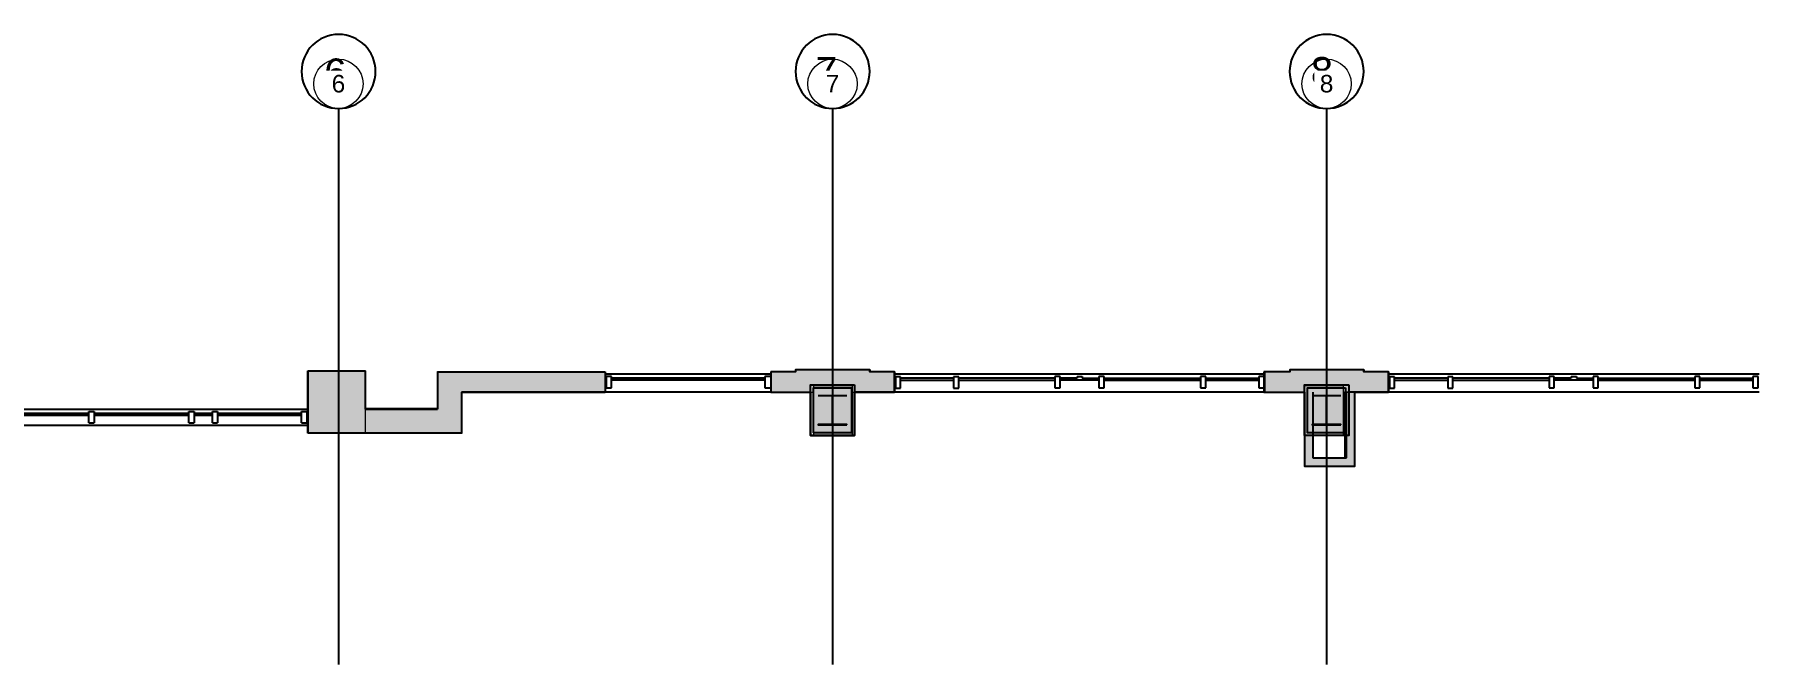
# Model space of a CAD drawing. Header units: inches. Extents: x 628 to 3903, y -279 to 13703.
# Drawn here: x 2555 to 3392, y 13397 to 13703 of the extents above; entities that cross this region are included whole.
import ezdxf

# ---------------------------------------------------------------- set-up
doc = ezdxf.new("R2010")
doc.units = ezdxf.units.IN
doc.header["$MEASUREMENT"] = 0
for name, pattern in [('L1$0$Plaza America BA02$0$CENTER2', [1.125, 0.75, -0.125, 0.125, -0.125]), ('L1$0$Plaza America BA02$0$DASHDOT', [1, 0.5, -0.25, 0, -0.25]), ('L1$0$SAG 02ATL Ste230PHII$0$CENTER2', [1.125, 0.75, -0.125, 0.125, -0.125]), ('X2$0$Grid Line 1_2_', [0.875, 0.5, -0.125, 0.125, -0.125])]:
    doc.linetypes.add(name, pattern=pattern)
for name, color, linetype in [('L1$0$A-Cols-Extr', 3, 'Continuous'), ('L1$0$A-Glaz', 92, 'Continuous'), ('L1$0$A-Wall-Extr', 7, 'Continuous'), ('L1$0$Plaza America BA02$0$14', 5, 'L1$0$Plaza America BA02$0$DASHDOT'), ('L1$0$Plaza America BA02$0$A-Column grid', 252, 'L1$0$Plaza America BA02$0$CENTER2'), ('L1$0$SAG 02ATL Ste230PHII$0$A-Column grid', 252, 'L1$0$SAG 02ATL Ste230PHII$0$CENTER2')]:
    doc.layers.add(name, color=color, linetype=linetype)
for name, color, linetype, lineweight in [('X2$0$A-WALL', 113, 'Continuous', 13), ('X2$0$A-WALL-PATT', 111, 'Continuous', 13), ('X2$0$I-WALL', 2, 'Continuous', 13), ('X2$0$Plaza America_Tower 1_2nd Floor -REVIT_dwg', 8, 'Continuous', 9), ('X2$0$S-COLS', 52, 'Continuous', 13), ('X2$0$S-GRID', 1, 'Continuous', 9), ('X2$0$S-GRID-IDEN', 1, 'Continuous', 9)]:
    doc.layers.add(name, color=color, linetype=linetype, lineweight=lineweight)
doc.styles.add('L1$0$Plaza America BA02$0$MONOTXT', font='MONOTXT', dxfattribs={"height": 0.2})
doc.styles.add('X2$0$Swis721 Lt BT', font='swissl.ttf', dxfattribs={"height": 8.514638})

# ---------------------------------------------------------------- blocks, each defined once
blk = doc.blocks.new('L1')
at = {"layer": 'L1$0$A-Cols-Extr'}
for points in [[(27072.47, 13532.61), (27072.47, 13508.11), (27050.99, 13508.11), (27050.99, 13532.61)], [(27070.98, 13531.26), (27070.98, 13509.26), (27052.48, 13509.26), (27052.48, 13531.26)], [(27312.47, 13532.61), (27312.47, 13508.11), (27290.99, 13508.11), (27290.99, 13532.61)], [(27310.98, 13531.26), (27310.98, 13509.26), (27292.48, 13509.26), (27292.48, 13531.26)], [(27068.73, 13513.26), (27068.73, 13513.36), (27054.73, 13513.36), (27054.73, 13513.26)], [(27308.73, 13513.26), (27308.73, 13513.36), (27294.73, 13513.36), (27294.73, 13513.26)]]:
    blk.add_lwpolyline(points, close=True, dxfattribs=at)
for points in [[(27068.73, 13527.26), (27054.73, 13527.26)], [(27061.73, 13513.36), (27061.73, 13527.36)], [(27308.73, 13527.26), (27294.73, 13527.26)], [(27301.73, 13513.36), (27301.73, 13527.36)]]:
    blk.add_lwpolyline(points, dxfattribs=at)
at = {"layer": 'L1$0$A-Glaz'}
for p, q in [((26951.31, 13538.91), (26951.31, 13529.16)), ((27031.81, 13537.91), (26951.31, 13537.91)), ((26951.81, 13536.66), (26951.81, 13531.16)), ((26954.31, 13536.66), (26951.81, 13536.66)), ((26954.31, 13531.16), (26954.31, 13536.66)), ((27028.81, 13535.91), (26954.31, 13535.91)), ((27028.81, 13534.91), (26954.31, 13534.91)), ((27028.81, 13536.66), (27028.81, 13531.16)), ((27031.31, 13536.66), (27028.81, 13536.66)), ((27031.81, 13538.91), (27031.81, 13529.16)), ((27091.81, 13538.91), (27091.81, 13529.16)), ((27271.31, 13537.91), (27091.81, 13537.91)), ((27092.31, 13536.62), (27092.31, 13531.12)), ((27094.81, 13536.62), (27092.31, 13536.62)), ((27094.81, 13531.12), (27094.81, 13536.62)), ((27120.56, 13535.91), (27094.81, 13535.91)), ((27120.56, 13534.85), (27094.81, 13534.85)), ((27120.56, 13536.62), (27120.56, 13531.12)), ((27123.06, 13536.62), (27120.56, 13536.62)), ((27123.06, 13531.12), (27123.06, 13536.62)), ((27169.81, 13535.91), (27123.06, 13535.91)), ((27169.81, 13534.85), (27123.06, 13534.85)), ((27169.81, 13536.66), (27169.81, 13531.16)), ((27172.31, 13536.66), (27169.81, 13536.66)), ((27169.81, 13534.66), (27169.81, 13534.66)), ((27172.31, 13531.16), (27172.31, 13536.66)), ((27180.56, 13535.91), (27172.31, 13535.91)), ((27191.18, 13534.91), (27172.31, 13534.91)), ((27172.31, 13534.66), (27172.31, 13534.66)), ((27180.56, 13536.66), (27183.06, 13536.66)), ((27180.56, 13536.66), (27180.56, 13535.91)), ((27183.06, 13536.66), (27183.06, 13535.91)), ((27183.06, 13535.91), (27191.18, 13535.91)), ((27191.18, 13536.66), (27191.18, 13531.16)), ((27193.68, 13536.66), (27191.18, 13536.66)), ((27193.68, 13531.16), (27193.68, 13536.66)), ((27193.68, 13535.91), (27240.56, 13535.91)), ((27193.68, 13534.91), (27240.56, 13534.91)), ((27240.56, 13536.66), (27240.56, 13531.16)), ((27243.06, 13536.66), (27240.56, 13536.66)), ((27243.06, 13531.16), (27243.06, 13536.66)), ((27243.06, 13535.91), (27268.81, 13535.91)), ((27243.06, 13534.91), (27268.81, 13534.91)), ((27271.31, 13536.66), (27268.81, 13536.66)), ((27268.81, 13536.66), (27268.81, 13531.16)), ((27331.81, 13538.91), (27331.81, 13529.16)), ((27511.81, 13537.91), (27331.81, 13537.91)), ((27334.81, 13536.62), (27332.31, 13536.62)), ((27332.31, 13536.62), (27332.31, 13531.12)), ((27334.81, 13531.12), (27334.81, 13536.62)), ((27360.56, 13535.91), (27334.81, 13535.91)), ((27360.56, 13534.85), (27334.81, 13534.85)), ((27363.06, 13536.62), (27360.56, 13536.62)), ((27360.56, 13536.62), (27360.56, 13531.12)), ((27363.06, 13531.12), (27363.06, 13536.62)), ((27409.81, 13535.91), (27363.06, 13535.91)), ((27409.81, 13534.85), (27363.06, 13534.85)), ((27412.31, 13536.66), (27409.81, 13536.66)), ((27409.81, 13536.66), (27409.81, 13531.16)), ((27409.81, 13534.66), (27409.81, 13534.66)), ((27412.31, 13531.16), (27412.31, 13536.66)), ((27420.56, 13535.91), (27412.31, 13535.91)), ((27431.18, 13534.91), (27412.31, 13534.91)), ((27412.31, 13534.66), (27412.31, 13534.66)), ((27420.56, 13536.66), (27420.56, 13535.91)), ((27420.56, 13536.66), (27423.06, 13536.66)), ((27423.06, 13536.66), (27423.06, 13535.91)), ((27423.06, 13535.91), (27431.18, 13535.91)), ((27433.68, 13536.66), (27431.18, 13536.66)), ((27431.18, 13536.66), (27431.18, 13531.16)), ((27433.68, 13531.16), (27433.68, 13536.66)), ((27433.68, 13535.91), (27480.56, 13535.91)), ((27433.68, 13534.91), (27480.56, 13534.91)), ((27483.06, 13536.66), (27480.56, 13536.66)), ((27480.56, 13536.66), (27480.56, 13531.16)), ((27483.06, 13531.16), (27483.06, 13536.66)), ((27483.06, 13535.91), (27508.81, 13535.91)), ((27483.06, 13534.91), (27508.81, 13534.91)), ((27508.81, 13536.66), (27508.81, 13531.16)), ((27511.31, 13536.66), (27508.81, 13536.66)), ((27511.31, 13531.16), (27511.31, 13536.66)), ((27031.81, 13529.16), (26951.31, 13529.16)), ((26951.81, 13531.16), (26954.31, 13531.16)), ((27028.81, 13531.16), (27031.31, 13531.16)), ((27271.81, 13529.16), (27091.81, 13529.16)), ((27092.31, 13531.12), (27094.81, 13531.12)), ((27120.56, 13531.12), (27123.06, 13531.12)), ((27169.81, 13531.16), (27172.31, 13531.16)), ((27191.18, 13531.16), (27193.68, 13531.16)), ((27240.56, 13531.16), (27243.06, 13531.16)), ((27268.81, 13531.16), (27271.31, 13531.16)), ((27511.81, 13529.16), (27331.81, 13529.16)), ((27332.31, 13531.12), (27334.81, 13531.12)), ((27360.56, 13531.12), (27363.06, 13531.12)), ((27409.81, 13531.16), (27412.31, 13531.16)), ((27431.18, 13531.16), (27433.68, 13531.16)), ((27480.56, 13531.16), (27483.06, 13531.16)), ((27508.81, 13531.16), (27511.31, 13531.16)), ((26596.82, 13520.91), (26806.81, 13520.91)), ((26659.81, 13518.91), (26700.56, 13518.91)), ((26659.81, 13517.91), (26700.56, 13517.91)), ((26700.56, 13514.16), (26700.56, 13519.66)), ((26700.56, 13519.66), (26703.06, 13519.66)), ((26703.06, 13519.66), (26703.06, 13514.16)), ((26703.06, 13518.91), (26749.12, 13518.91)), ((26703.06, 13517.91), (26749.12, 13517.91)), ((26749.12, 13519.66), (26751.62, 13519.66)), ((26749.12, 13514.16), (26749.12, 13519.66)), ((26751.62, 13519.66), (26751.62, 13514.16)), ((26751.62, 13518.91), (26760.56, 13518.91)), ((26751.62, 13517.91), (26760.56, 13517.91)), ((26760.56, 13519.66), (26763.06, 13519.66)), ((26760.56, 13514.16), (26760.56, 13519.66)), ((26763.06, 13519.66), (26763.06, 13514.16)), ((26763.06, 13518.91), (26803.81, 13518.91)), ((26763.06, 13517.91), (26803.81, 13517.91)), ((26803.81, 13519.66), (26806.31, 13519.66)), ((26803.81, 13514.16), (26803.81, 13519.66)), ((26806.31, 13519.66), (26806.31, 13514.16)), ((26806.88, 13512.91), (26596.74, 13512.91)), ((26700.56, 13514.16), (26703.06, 13514.16)), ((26749.12, 13514.16), (26751.62, 13514.16)), ((26760.56, 13514.16), (26763.06, 13514.16)), ((26803.81, 13514.16), (26806.31, 13514.16))]:
    blk.add_line(p, q, dxfattribs=at)
at = {"layer": 'L1$0$A-Wall-Extr'}
for p, q in [((26806.81, 13539.54), (26806.81, 13509.16)), ((26806.81, 13539.54), (26834.81, 13539.54)), ((26834.81, 13520.91), (26834.81, 13539.54)), ((26869.81, 13539.07), (26869.81, 13520.91)), ((26869.81, 13539.07), (26869.81, 13539.07)), ((26869.81, 13538.91), (26951.31, 13538.91)), ((27043.81, 13538.91), (27031.81, 13538.91)), ((27079.81, 13539.91), (27043.81, 13539.91)), ((27043.81, 13539.91), (27043.81, 13538.91)), ((27079.81, 13539.91), (27079.81, 13539.91)), ((27079.81, 13539.91), (27079.81, 13538.91)), ((27091.81, 13538.91), (27079.81, 13538.91)), ((27271.31, 13538.91), (27271.31, 13529.16)), ((27283.81, 13538.91), (27271.81, 13538.91)), ((27283.81, 13539.91), (27283.81, 13538.91)), ((27319.81, 13539.91), (27283.81, 13539.91)), ((27319.81, 13539.91), (27319.81, 13538.91)), ((27319.81, 13539.91), (27319.81, 13539.91)), ((27331.81, 13538.91), (27319.81, 13538.91)), ((26881.56, 13529.16), (26881.56, 13509.16)), ((26951.31, 13529.16), (26881.56, 13529.16)), ((27031.81, 13529.16), (27050.99, 13529.16)), ((27091.81, 13529.16), (27072.47, 13529.16)), ((27271.81, 13529.16), (27290.99, 13529.16)), ((27290.99, 13529.16), (27290.99, 13493.16)), ((27290.99, 13529.16), (27290.99, 13493.16)), ((27294.99, 13529.16), (27294.99, 13497.16)), ((27294.99, 13529.16), (27294.99, 13497.16)), ((27311.49, 13497.16), (27311.49, 13529.16)), ((27311.49, 13497.16), (27311.49, 13529.16)), ((27331.81, 13529.16), (27312.47, 13529.16)), ((27315.49, 13493.16), (27315.49, 13529.16)), ((27315.49, 13493.16), (27315.49, 13529.16)), ((26834.81, 13520.91), (26869.81, 13520.91)), ((26881.56, 13509.16), (26806.81, 13509.16)), ((27290.99, 13493.16), (27315.49, 13493.16)), ((27290.99, 13493.16), (27315.49, 13493.16)), ((27294.99, 13497.16), (27311.49, 13497.16)), ((27294.99, 13497.16), (27311.49, 13497.16))]:
    blk.add_line(p, q, dxfattribs=at)
at = {"layer": 'L1$0$A-Wall-Extr', "linetype": 'Continuous'}
for p, q in [((26806.81, 13509.16), (26806.81, 13539.54)), ((26951.31, 13538.91), (26951.31, 13529.16))]:
    blk.add_line(p, q, dxfattribs=at)
at = {"layer": 'L1$0$A-Wall-Extr', "linetype": 'Continuous', "flags": 128}
blk.add_lwpolyline([(27031.81, 13538.91), (27031.81, 13529.16), (27050.99, 13529.16), (27050.99, 13508.11), (27072.47, 13508.11), (27072.47, 13529.16), (27091.81, 13529.16), (27091.81, 13538.91), (27079.81, 13538.91), (27079.81, 13539.91), (27043.81, 13539.91), (27043.81, 13538.91)], close=True, dxfattribs=at)
blk.add_lwpolyline([(27271.31, 13538.91), (27271.31, 13529.16), (27290.99, 13529.16), (27290.99, 13493.16), (27315.49, 13493.16), (27315.49, 13529.16), (27331.81, 13529.16), (27331.81, 13538.91), (27319.81, 13538.91), (27319.81, 13539.91), (27283.81, 13539.91), (27283.81, 13538.91), (27271.31, 13538.91)], dxfattribs=at)
at = {"layer": 'L1$0$Plaza America BA02$0$14', "linetype": 'Continuous'}
for centre in [(26821.8, 13684.95), (27061.79, 13684.95), (27301.78, 13684.95)]:
    blk.add_ellipse(centre, major_axis=(18, 0), ratio=0.99964, start_param=0, end_param=6.283175, dxfattribs=at)
at = {"layer": 'L1$0$Plaza America BA02$0$A-Column grid'}
for p, q in [((26821.73, 13666.96), (26821.73, 13396.73)), ((27061.73, 13666.96), (27061.73, 13396.73)), ((27301.73, 13666.96), (27301.73, 13396.73))]:
    blk.add_line(p, q, dxfattribs=at)
at = {"layer": 'L1$0$SAG 02ATL Ste230PHII$0$A-Column grid', "linetype": 'Continuous'}
for p, q in [((26821.73, 13666.96), (26821.73, 13396.73)), ((27061.73, 13666.96), (27061.73, 13396.73)), ((27301.73, 13666.96), (27301.73, 13396.73))]:
    blk.add_line(p, q, dxfattribs=at)
at = {"layer": 'L1$0$Plaza America BA02$0$14', "linetype": 'Continuous', "style": 'L1$0$Plaza America BA02$0$MONOTXT', "width": 1.000361}
for s, p in [('6', (26814.37, 13677.79)), ('7', (27052.98, 13678.48)), ('8', (27293.66, 13678.48))]:
    blk.add_text(s, height=13.49, dxfattribs=at).set_placement(p)
blk = doc.blocks.new('X2$0$Concrete-Rectangular-Column - 19 X 24-5195709-FIRST FLOOR DEMOLITION')
at = {"layer": 'X2$0$S-COLS', "lineweight": 9}
blk.add_hatch(color=7, dxfattribs=at).paths.add_polyline_path([(9.5, -12), (9.5, 12), (-9.5, 12), (-9.5, -12)], flags=0)
at = {"layer": 'X2$0$S-COLS', "color": 8, "lineweight": 20}
for p, q in [((9.5, 12), (-9.5, 12)), ((-9.5, 12), (-9.5, -12)), ((9.5, -12), (9.5, 12)), ((-9.5, -12), (9.5, -12))]:
    blk.add_line(p, q, dxfattribs=at)
blk = doc.blocks.new('X2$0$Concrete-Rectangular-Column - 28 X 36-5114309-FIRST FLOOR DEMOLITION')
at = {"layer": 'X2$0$S-COLS', "lineweight": 9}
blk.add_hatch(color=7, dxfattribs=at).paths.add_polyline_path([(14, -15), (14, 15), (-14, 15), (-14, -15)], flags=0)
at = {"layer": 'X2$0$S-COLS', "color": 8, "lineweight": 20}
for p, q in [((14, 15), (-14, 15)), ((-14, 15), (-14, -15)), ((14, -15), (14, 15)), ((-14, -15), (14, -15))]:
    blk.add_line(p, q, dxfattribs=at)
blk = doc.blocks.new('X2$0$Grid - Grid Head - Circle-50561-FIRST FLOOR DEMOLITION')
at = {"layer": 'X2$0$S-GRID-IDEN'}
blk.add_circle((0, 0), 0.125, dxfattribs=at)
blk = doc.blocks.new('X2')
at = {"layer": 'X2$0$A-WALL-PATT', "lineweight": 9}
for points in [[(26869.81, 13509.16), (26881.81, 13509.16), (26881.81, 13538.91), (26869.81, 13538.91), (26869.81, 13521.16)], [(26951.31, 13528.91), (26951.31, 13538.91), (26881.81, 13538.91), (26881.81, 13528.91)], [(27043.81, 13529.17), (27043.81, 13539.17), (27031.81, 13539.17), (27031.81, 13529.17)], [(27071.47, 13529.17), (27079.65, 13529.17), (27079.65, 13540.17), (27043.81, 13540.17), (27043.81, 13529.17), (27052.47, 13529.17), (27052.47, 13532.11), (27071.47, 13532.11), (27071.47, 13531.45)], [(27079.65, 13529.17), (27091.81, 13529.17), (27091.81, 13539.17), (27079.65, 13539.17)], [(27273.91, 13529.17), (27283.81, 13529.17), (27283.81, 13539.17), (27271.81, 13539.17), (27271.81, 13529.17)], [(27309.99, 13529.17), (27319.65, 13529.17), (27319.65, 13540.17), (27283.81, 13540.17), (27283.81, 13529.17), (27290.99, 13529.17), (27290.99, 13532.11), (27309.99, 13532.11), (27309.99, 13531.86)], [(27319.65, 13529.17), (27331.86, 13529.17), (27331.86, 13539.17), (27319.65, 13539.17)], [(27315.49, 13497.16), (27315.49, 13529.16), (27310.49, 13529.16), (27310.49, 13497.16)], [(26869.81, 13509.16), (26869.81, 13521.16), (26834.81, 13521.16), (26834.81, 13509.16)], [(27290.99, 13493.16), (27294.99, 13493.16), (27294.99, 13508.11), (27290.99, 13508.11), (27290.99, 13497.16)], [(27294.99, 13493.16), (27315.49, 13493.16), (27315.49, 13497.16), (27294.99, 13497.16)]]:
    blk.add_hatch(color=7, dxfattribs=at).paths.add_polyline_path(points, flags=0)
at = {"layer": 'X2$0$A-WALL', "color": 8, "lineweight": 20}
for p, q in [((26951.31, 13538.91), (26869.81, 13538.91)), ((26869.81, 13538.91), (26869.81, 13521.16)), ((26951.31, 13528.91), (26951.31, 13538.91)), ((27043.81, 13539.17), (27031.81, 13539.17)), ((27031.81, 13539.17), (27031.81, 13529.17)), ((27079.65, 13540.17), (27043.81, 13540.17)), ((27043.81, 13540.17), (27043.81, 13539.17)), ((27079.65, 13539.17), (27079.65, 13540.17)), ((27091.81, 13539.17), (27079.65, 13539.17)), ((27091.81, 13529.17), (27091.81, 13539.17)), ((27283.81, 13539.17), (27271.81, 13539.17)), ((27271.81, 13539.17), (27271.81, 13529.17)), ((27319.65, 13540.17), (27283.81, 13540.17)), ((27283.81, 13540.17), (27283.81, 13539.17)), ((27319.65, 13539.17), (27319.65, 13540.17)), ((27331.86, 13539.17), (27319.65, 13539.17)), ((27331.86, 13529.17), (27331.86, 13539.17)), ((26881.81, 13528.91), (26951.31, 13528.91)), ((26881.81, 13509.16), (26881.81, 13528.91)), ((27031.81, 13529.17), (27052.47, 13529.17)), ((27071.47, 13529.17), (27091.81, 13529.17)), ((27271.81, 13529.17), (27290.99, 13529.17)), ((27309.99, 13529.17), (27331.86, 13529.17)), ((26869.81, 13521.16), (26834.81, 13521.16)), ((26834.81, 13509.16), (26881.81, 13509.16)), ((27290.99, 13508.11), (27290.99, 13493.16)), ((27294.99, 13497.16), (27294.99, 13508.11)), ((27290.99, 13493.16), (27315.49, 13493.16)), ((27310.49, 13497.16), (27294.99, 13497.16)), ((27315.49, 13493.16), (27315.49, 13497.16))]:
    blk.add_line(p, q, dxfattribs=at)
at = {"layer": 'X2$0$I-WALL', "color": 8, "lineweight": 20}
for p, q in [((27315.49, 13529.16), (27310.49, 13529.16)), ((27310.49, 13529.16), (27310.49, 13497.16)), ((27315.49, 13497.16), (27315.49, 13529.16))]:
    blk.add_line(p, q, dxfattribs=at)
at = {"layer": 'X2$0$S-GRID', "linetype": 'X2$0$Grid Line 1_2_'}
for p, q in [((26821.73, 13666.96), (26821.73, 13570.96)), ((27061.73, 13666.96), (27061.73, 13570.96)), ((27301.73, 13666.96), (27301.73, 13570.96))]:
    blk.add_line(p, q, dxfattribs=at)
at = {"layer": 'X2$0$Plaza America_Tower 1_2nd Floor -REVIT_dwg'}
blk.add_blockref('L1', (0, 0), dxfattribs=at)
at = {"layer": 'X2$0$S-COLS', "lineweight": 9}
for name, p in [('X2$0$Concrete-Rectangular-Column - 28 X 36-5114309-FIRST FLOOR DEMOLITION', (26820.81, 13524.16)), ('X2$0$Concrete-Rectangular-Column - 19 X 24-5195709-FIRST FLOOR DEMOLITION', (27061.97, 13520.11)), ('X2$0$Concrete-Rectangular-Column - 19 X 24-5195709-FIRST FLOOR DEMOLITION', (27300.49, 13520.11))]:
    blk.add_blockref(name, p, dxfattribs=at)
at = {"layer": 'X2$0$S-GRID-IDEN', "xscale": 95.99999999999994, "yscale": 95.99999999999994, "zscale": 95.99999999999994, "rotation": 180}
for p in [(26821.73, 13678.96), (27061.73, 13678.96), (27301.73, 13678.96)]:
    blk.add_blockref('X2$0$Grid - Grid Head - Circle-50561-FIRST FLOOR DEMOLITION', p, dxfattribs=at)
at = {"layer": 'X2$0$S-GRID-IDEN', "char_height": 8.51, "width": 7.56, "attachment_point": 2, "line_spacing_factor": 1.00667, "style": 'X2$0$Swis721 Lt BT', "bg_fill": 3, "box_fill_scale": 1.25, "bg_fill_color": 0, "bg_fill_transparency": 0}
for s, insert in [('6', (26821.73, 13683.29)), ('7', (27061.73, 13683.29)), ('8', (27301.73, 13683.29))]:
    blk.add_mtext(s, dxfattribs=dict(at, insert=insert))

msp = doc.modelspace()

# ---------------------------------------------------------------- block references
at = {"color": 250, "lineweight": 5}
msp.add_blockref('X2', (-24119.46, 0), dxfattribs=at)

doc.saveas('drawing.dxf')
